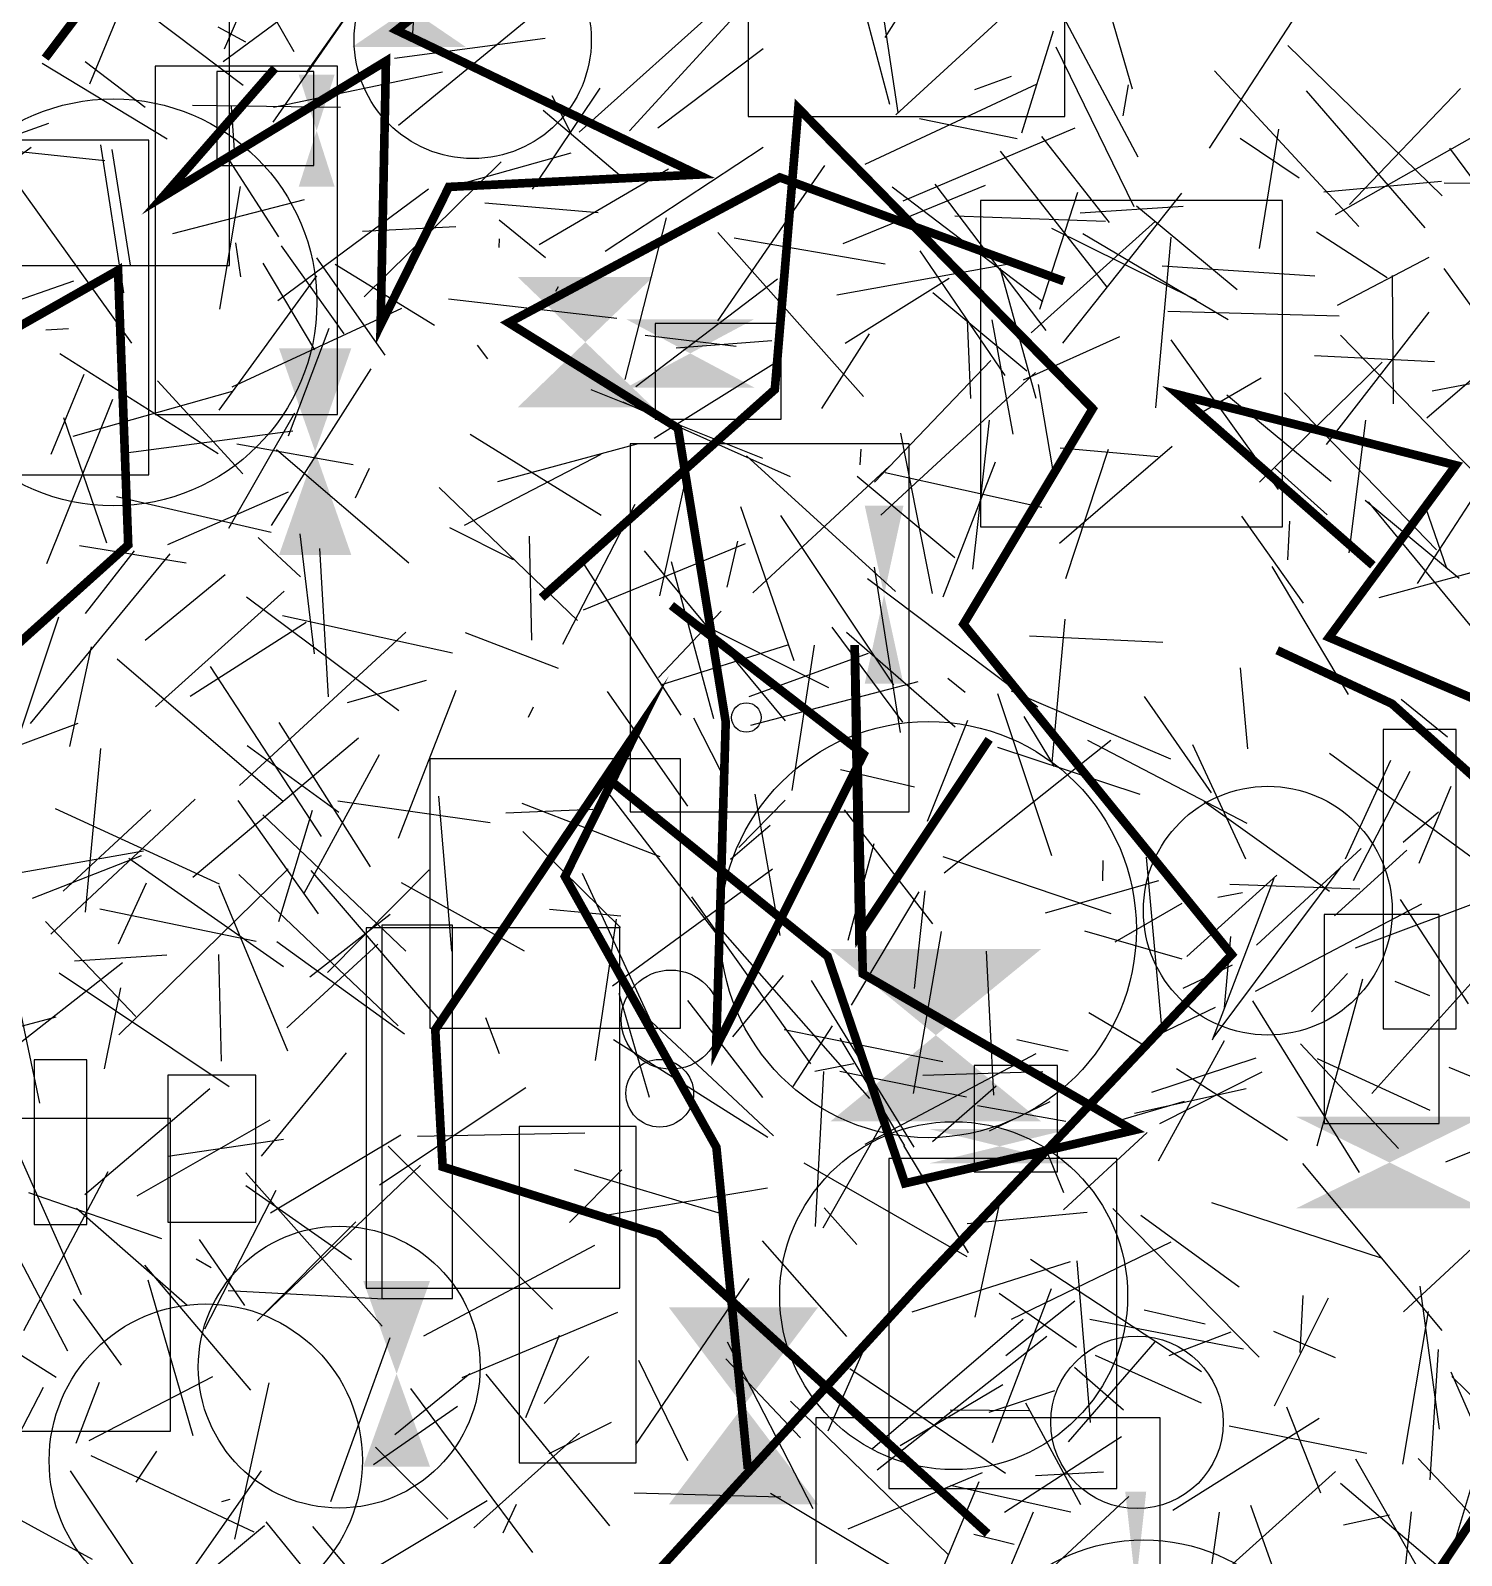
# Model space of a CAD drawing. Extents: x 39652501 to 39653363, y 39457785 to 39458687.
# Drawn here: x 39652807.4 to 39652890.4, y 39457998 to 39458086.4 of the extents above; entities that cross this region are included whole.
import ezdxf

# ---------------------------------------------------------------- set-up
doc = ezdxf.new("R2010")
doc.units = 0
doc.layers.get('0').update_dxf_attribs({"linetype": 'CONTINUOUS'})

msp = doc.modelspace()

# ---------------------------------------------------------------- linework, layer by layer
for p, q in [((39652830.0861, 39458094.0108), (39652829.5673, 39458085.9855)), ((39652823.4502, 39458083.9882), (39652829.6437, 39458092.8055)), ((39652856.9983, 39458086.0211), (39652861.298, 39458092.8411)), ((39652818.6796, 39458092.2576), (39652822.7185, 39458085.205)), ((39652854.9604, 39458090.7605), (39652857.2494, 39458082.1596)), ((39652871.3322, 39458083.0339), (39652868.9351, 39458091.329)), ((39652810.8993, 39458089.9594), (39652819.773, 39458083.2606)), ((39652810.895, 39458083.3445), (39652813.4023, 39458089.4641)), ((39652824.9161, 39458089.266), (39652818.6203, 39458084.6164)), ((39652818.6897, 39458085.3694), (39652820.3033, 39458089.094)), ((39652842.1823, 39458080.6205), (39652850.1933, 39458089.3624)), ((39652865.833, 39458089.0785), (39652857.6108, 39458081.5354)), ((39652821.5171, 39458081.1189), (39652826.7764, 39458088.696)), ((39652839.2476, 39458080.5369), (39652848.402, 39458088.7449)), ((39652857.7547, 39458081.682), (39652856.6971, 39458088.6109)), ((39652871.671, 39458079.0899), (39652866.4018, 39458088.9726)), ((39652881.7438, 39458088.7681), (39652875.7791, 39458079.606)), ((39652828.7908, 39458080.9507), (39652837.4576, 39458088.0583)), ((39652818.3129, 39458086.6435), (39652819.92, 39458085.7658)), ((39652864.9299, 39458080.4882), (39652866.751, 39458086.4162)), ((39652837.2776, 39458085.9757), (39652828.5542, 39458084.8124)), ((39652866.8908, 39458085.4747), (39652871.4124, 39458076.2203)), ((39652880.3515, 39458085.5685), (39652889.2932, 39458076.8385)), ((39652810.609, 39458084.6326), (39652814.0974, 39458081.9783)), ((39652843.8178, 39458080.7801), (39652849.9198, 39458085.3806)), ((39652815.36, 39458080.1266), (39652808.1173, 39458084.5213)), ((39652831.3333, 39458084.0056), (39652821.5368, 39458081.9689)), ((39652862.1894, 39458083.0067), (39652864.3257, 39458083.7824)), ((39652876.0994, 39458084.0882), (39652884.451, 39458075.0619)), ((39652836.5571, 39458077.2297), (39652840.4809, 39458083.0881)), ((39652855.8289, 39458078.676), (39652865.8075, 39458083.3441)), ((39652871.0842, 39458083.2714), (39652870.7779, 39458081.4773)), ((39652881.3978, 39458082.9275), (39652888.2843, 39458074.9851)), ((39652883.9258, 39458076.3343), (39652890.3575, 39458083.0754)), ((39652816.8302, 39458082.098), (39652825.4141, 39458081.9941)), ((39652819.0838, 39458082.031), (39652819.2745, 39458079.2212)), ((39652838.8131, 39458080.4242), (39652837.684, 39458082.641)), ((39652802.8721, 39458079.034), (39652808.5057, 39458081.0569)), ((39652841.5853, 39458078.0484), (39652837.1652, 39458081.793)), ((39652858.9904, 39458081.3207), (39652864.6501, 39458080.1737)), ((39652892.4597, 39458081.045), (39652883.095, 39458075.7434)), ((39652867.9933, 39458080.7753), (39652858.0248, 39458076.527)), ((39652866.0608, 39458080.2946), (39652869.9849, 39458075.3062)), ((39652881.0022, 39458077.8601), (39652877.5747, 39458080.1748)), ((39652878.6924, 39458073.7845), (39652879.8114, 39458080.7035)), ((39652807.4922, 39458079.6522), (39652800.8093, 39458074.7536)), ((39652811.7496, 39458078.8827), (39652801.8576, 39458079.9191)), ((39652811.5044, 39458079.8096), (39652812.8453, 39458071.2146)), ((39652813.2423, 39458072.8194), (39652812.1793, 39458079.5293)), ((39652838.78, 39458079.3168), (39652832.4276, 39458077.5407)), ((39652849.9212, 39458079.6512), (39652840.7624, 39458073.62)), ((39652869.8663, 39458071.5553), (39652863.677, 39458079.434)), ((39652896.7309, 39458070.1725), (39652889.7336, 39458079.6047)), ((39652821.8507, 39458074.464), (39652819.0118, 39458078.8834)), ((39652826.791, 39458070.9976), (39652834.7374, 39458078.8259)), ((39652844.4277, 39458078.3935), (39652836.9338, 39458074.003)), ((39652847.2984, 39458069.6023), (39652853.5044, 39458078.6111)), ((39652806.5805, 39458077.6748), (39652813.309, 39458068.3106)), ((39652866.3405, 39458069.0383), (39652859.8912, 39458077.5246)), ((39652882.422, 39458077.0678), (39652889.2584, 39458077.6978)), ((39652889.4063, 39458077.5901), (39652891.175, 39458077.5721)), ((39652823.3199, 39458076.619), (39652815.6791, 39458074.6461)), ((39652819.5952, 39458077.3785), (39652818.405, 39458070.2697)), ((39652821.7791, 39458070.7785), (39652830.5239, 39458077.2435)), ((39652854.5673, 39458074.0726), (39652862.8069, 39458077.4733)), ((39652866.1305, 39458070.7055), (39652857.3944, 39458077.3407)), ((39652865.9574, 39458070.2655), (39652868.1596, 39458077.0638)), ((39652867.2988, 39458068.3129), (39652874.205, 39458076.9929)), ((39652833.795, 39458076.4377), (39652840.3534, 39458075.8755)), ((39652874.2769, 39458076.2293), (39652868.3111, 39458075.8355)), ((39652871.5624, 39458076.2714), (39652877.3956, 39458071.4087)), ((39652826.6867, 39458074.7939), (39652832.1019, 39458075.0585)), ((39652837.3117, 39458073.2577), (39652834.6209, 39458075.4377)), ((39652844.2931, 39458075.5709), (39652841.9052, 39458066.1984)), ((39652869.762, 39458075.3516), (39652861.0415, 39458075.6666)), ((39652872.6645, 39458075.3843), (39652865.4621, 39458068.9108)), ((39652866.6342, 39458074.9627), (39652875.0265, 39458070.8092)), ((39652819.6355, 39458072.1485), (39652819.3577, 39458074.1286)), ((39652834.6111, 39458074.3584), (39652834.6024, 39458073.8582)), ((39652855.7501, 39458065.2058), (39652847.2914, 39458074.7268)), ((39652856.9891, 39458072.8831), (39652848.2419, 39458074.3929)), ((39652876.8828, 39458069.6481), (39652868.4516, 39458074.6479)), ((39652872.6822, 39458064.5471), (39652873.5706, 39458074.4472)), ((39652881.999, 39458074.7521), (39652886.0947, 39458072.1154)), ((39652825.6399, 39458068.8456), (39652822.002, 39458073.9391)), ((39652828.0036, 39458067.6013), (39652824.044, 39458073.2447)), ((39652863.9451, 39458066.4194), (39652859.0244, 39458073.6502)), ((39652888.5133, 39458073.273), (39652883.2068, 39458070.4933)), ((39652818.3773, 39458064.4222), (39652824.0478, 39458072.2095)), ((39652820.9106, 39458072.9416), (39652823.9153, 39458067.9244)), ((39652830.8647, 39458069.3271), (39652825.1135, 39458072.8694)), ((39652864.158, 39458072.8826), (39652854.2039, 39458071.0824)), ((39652863.6462, 39458072.6662), (39652865.7335, 39458065.1115)), ((39652873.0547, 39458072.7802), (39652881.9152, 39458072.1976)), ((39652886.4668, 39458064.7825), (39652886.4167, 39458072.2188)), ((39652889.3803, 39458072.6254), (39652896.1273, 39458063.2641)), ((39652801.1462, 39458068.8473), (39652809.9651, 39458071.9168)), ((39652838.0413, 39458071.5785), (39652837.8806, 39458071.2904)), ((39652850.7598, 39458072.0176), (39652842.549, 39458065.7738)), ((39652854.6754, 39458068.3018), (39652860.7042, 39458072.0642)), ((39652831.6812, 39458070.8765), (39652841.4461, 39458069.7577)), ((39652859.7575, 39458071.2417), (39652865.205, 39458066.7045)), ((39652819.1429, 39458065.7801), (39652828.9651, 39458070.3265)), ((39652861.9649, 39458065.1046), (39652861.7726, 39458069.6436)), ((39652863.1814, 39458069.6551), (39652864.3913, 39458063.0208)), ((39652873.3801, 39458070.1662), (39652883.3122, 39458069.8826)), ((39652888.5234, 39458070.1052), (39652882.5605, 39458062.4328)), ((39652808.3333, 39458069.0793), (39652809.657, 39458069.1491)), ((39652822.4111, 39458062.9293), (39652824.7607, 39458069.182)), ((39652848.3582, 39458068.1117), (39652843.0777, 39458068.7499)), ((39652856.0687, 39458068.8375), (39652853.307, 39458064.5083)), ((39652870.5762, 39458068.6788), (39652865.0062, 39458066.1618)), ((39652883.3875, 39458068.7647), (39652892.0121, 39458059.9078)), ((39652894.2178, 39458068.9595), (39652888.3928, 39458063.9539)), ((39652833.3447, 39458068.1925), (39652833.9415, 39458067.4031)), ((39652850.4345, 39458068.4308), (39652844.8705, 39458068.0046)), ((39652873.5642, 39458068.495), (39652879.7866, 39458059.8258)), ((39652818.3321, 39458061.889), (39652809.1533, 39458067.6822)), ((39652843.6068, 39458062.7882), (39652850.6926, 39458067.2172)), ((39652856.3734, 39458060.249), (39652863.1188, 39458067.291)), ((39652885.8113, 39458067.2081), (39652878.7061, 39458060.2477)), ((39652888.8372, 39458067.2138), (39652881.8906, 39458067.5627)), ((39652810.5418, 39458066.4791), (39652808.623, 39458061.8489)), ((39652814.8034, 39458066.1236), (39652819.7605, 39458060.7267)), ((39652821.4253, 39458057.7253), (39652827.1987, 39458066.8237)), ((39652856.7536, 39458058.3324), (39652865.7055, 39458066.6046)), ((39652875.0675, 39458064.1328), (39652878.8021, 39458066.2979)), ((39652888.7031, 39458065.5397), (39652894.4331, 39458066.63)), ((39652819.1443, 39458065.5047), (39652809.9094, 39458062.8917)), ((39652839.9296, 39458065.6219), (39652849.8867, 39458061.6435)), ((39652866.7202, 39458061.0126), (39652865.8816, 39458065.899)), ((39652882.854, 39458060.2771), (39652876.8143, 39458065.2908)), ((39652880.1582, 39458065.4205), (39652888.9686, 39458056.3293)), ((39652812.2052, 39458065.0353), (39652808.3747, 39458055.5111)), ((39652818.9521, 39458057.5748), (39652822.7774, 39458064.2609)), ((39652851.5082, 39458060.5577), (39652841.803, 39458064.8897)), ((39652811.8721, 39458056.7163), (39652809.3784, 39458063.9768)), ((39652863.03, 39458063.8444), (39652862.0645, 39458055.205)), ((39652884.8548, 39458063.8458), (39652883.8825, 39458056.1492)), ((39652822.6629, 39458063.1977), (39652812.6923, 39458061.891)), ((39652819.4005, 39458062.4666), (39652826.1613, 39458061.2626)), ((39652832.9366, 39458063.0314), (39652840.5355, 39458058.3276)), ((39652842.6734, 39458062.461), (39652834.5154, 39458060.2627)), ((39652859.732, 39458053.7836), (39652857.9091, 39458063.0832)), ((39652829.3848, 39458055.5497), (39652821.7021, 39458062.1103)), ((39652840.5078, 39458061.8525), (39652832.5886, 39458057.7308)), ((39652848.9628, 39458061.7741), (39652857.6041, 39458053.8993)), ((39652855.5843, 39458062.1488), (39652855.5218, 39458061.2591)), ((39652867.0999, 39458056.7074), (39652873.641, 39458062.3239)), ((39652867.1489, 39458062.2268), (39652872.8225, 39458061.7422)), ((39652869.9221, 39458062.1477), (39652867.4458, 39458054.638)), ((39652827.0899, 39458061.0303), (39652826.2595, 39458059.3141)), ((39652849.316, 39458053.8362), (39652857.2574, 39458061.1779)), ((39652856.9939, 39458060.8037), (39652866.0828, 39458058.7921)), ((39652860.3563, 39458053.6039), (39652863.3912, 39458061.4248)), ((39652879.6161, 39458061.0655), (39652882.6177, 39458058.3548)), ((39652839.162, 39458052.2296), (39652831.1473, 39458059.9379)), ((39652843.9274, 39458053.651), (39652845.4042, 39458060.2506)), ((39652855.3781, 39458060.6013), (39652861.0305, 39458055.882)), ((39652812.4229, 39458059.4191), (39652821.3951, 39458057.3424)), ((39652822.3827, 39458059.6638), (39652815.3956, 39458056.6155)), ((39652842.4841, 39458058.941), (39652838.2972, 39458050.8296)), ((39652890.2796, 39458054.6664), (39652884.8303, 39458059.1726)), ((39652891.2831, 39458051.5135), (39652885.0133, 39458059.1008)), ((39652891.112, 39458059.3875), (39652887.8317, 39458054.362)), ((39652848.6081, 39458058.8258), (39652851.6998, 39458049.904)), ((39652857.5, 39458048.4798), (39652850.9568, 39458058.3171)), ((39652881.2416, 39458053.2313), (39652877.6838, 39458058.282)), ((39652889.5687, 39458055.2461), (39652888.359, 39458058.701)), ((39652823.9188, 39458050.3001), (39652823.0712, 39458057.2486)), ((39652831.7442, 39458057.6118), (39652835.4238, 39458055.754)), ((39652880.4375, 39458057.9765), (39652880.3291, 39458055.7432)), ((39652816.4692, 39458055.5396), (39652810.2918, 39458056.5464)), ((39652813.4653, 39458056.2722), (39652810.6117, 39458052.6316)), ((39652823.0902, 39458054.7659), (39652820.6384, 39458057.0343)), ((39652824.7176, 39458047.8047), (39652824.2198, 39458056.3986)), ((39652836.5057, 39458051.0864), (39652836.3685, 39458057.1084)), ((39652848.8792, 39458056.6628), (39652839.4782, 39458052.8324)), ((39652843.0305, 39458056.2691), (39652851.1994, 39458046.4155)), ((39652848.4432, 39458056.8254), (39652847.816, 39458054.1632)), ((39652807.4528, 39458046.2535), (39652815.5407, 39458056.0832)), ((39652839.5542, 39458055.4592), (39652845.1409, 39458046.7291)), ((39652844.5988, 39458055.6374), (39652847.0398, 39458046.5398)), ((39652814.0964, 39458051.087), (39652818.7316, 39458054.8936)), ((39652865.8575, 39458047.1922), (39652855.9746, 39458054.6387)), ((39652857.8845, 39458045.7371), (39652856.3764, 39458055.3263)), ((39652883.8667, 39458047.9392), (39652879.44, 39458055.3642)), ((39652891.8805, 39458055.234), (39652885.6124, 39458053.5421)), ((39652822.153, 39458053.9329), (39652814.6868, 39458047.2225)), ((39652819.9729, 39458053.5978), (39652828.8044, 39458047.0051)), ((39652847.4839, 39458052.7737), (39652843.8475, 39458048.9176)), ((39652809.0634, 39458052.4263), (39652806.1559, 39458043.6549)), ((39652823.4353, 39458052.109), (39652816.7096, 39458047.8274)), ((39652831.9187, 39458050.3354), (39652822.0651, 39458052.495)), ((39652845.8436, 39458052.292), (39652853.717, 39458048.332)), ((39652867.4151, 39458052.3004), (39652866.6591, 39458044.0021)), ((39652819.5692, 39458042.6499), (39652829.2061, 39458051.5578)), ((39652838.0662, 39458049.443), (39652832.6601, 39458051.518)), ((39652853.9045, 39458051.8314), (39652857.9925, 39458046.3228)), ((39652861.0647, 39458046.0422), (39652854.751, 39458051.5201)), ((39652865.3682, 39458051.3427), (39652873.0921, 39458050.9735)), ((39652810.9556, 39458050.6961), (39652809.7053, 39458044.9158)), ((39652851.3385, 39458050.794), (39652843.9774, 39458048.4805)), ((39652856.0034, 39458050.3168), (39652849.0917, 39458047.7991)), ((39652852.8774, 39458050.8009), (39652851.592, 39458042.3787)), ((39652822.1131, 39458041.7088), (39652812.4606, 39458049.9831)), ((39652824.3119, 39458039.7042), (39652817.8751, 39458049.5648)), ((39652878.0195, 39458044.7898), (39652877.5929, 39458049.4789)), ((39652825.8167, 39458047.4684), (39652830.3978, 39458048.7703)), ((39652849.2069, 39458046.1488), (39652858.9113, 39458048.6917)), ((39652861.6256, 39458048.0575), (39652860.634, 39458048.8589)), ((39652832.0989, 39458048.1584), (39652828.7651, 39458039.581)), ((39652845.5562, 39458041.4537), (39652840.9048, 39458048.1128)), ((39652866.6687, 39458038.5898), (39652863.5382, 39458047.9698)), ((39652864.307, 39458048.1481), (39652873.5494, 39458044.2022)), ((39652872.0166, 39458047.8173), (39652875.8928, 39458042.2336)), ((39652886.92, 39458047.6736), (39652889.5911, 39458045.4851)), ((39652836.5975, 39458047.1963), (39652836.3076, 39458046.6104)), ((39652847.4479, 39458043.5358), (39652845.9083, 39458046.5691)), ((39652866.8105, 39458043.756), (39652865.0571, 39458046.6507)), ((39652810.1866, 39458046.2603), (39652800.8157, 39458042.7629)), ((39652827.1524, 39458037.9361), (39652821.8719, 39458046.3208)), ((39652861.777, 39458046.4272), (39652859.4229, 39458040.5738)), ((39652811.5059, 39458044.8095), (39652810.6131, 39458035.3086)), ((39652826.4704, 39458045.4101), (39652816.8494, 39458037.3212)), ((39652825.3241, 39458041.1), (39652820.0053, 39458044.9683)), ((39652870.0754, 39458045.2683), (39652860.4182, 39458037.5712)), ((39652871.7801, 39458042.1313), (39652863.521, 39458044.8529)), ((39652868.7311, 39458045.2913), (39652877.9716, 39458040.4781)), ((39652877.9037, 39458038.3874), (39652874.84, 39458045.0218)), ((39652827.6508, 39458044.4432), (39652823.2979, 39458036.4004)), ((39652891.0202, 39458038.4743), (39652882.7666, 39458044.5234)), ((39652883.6764, 39458038.402), (39652886.3107, 39458044.1368)), ((39652858.7063, 39458042.5563), (39652854.4025, 39458043.5697)), ((39652887.416, 39458043.4781), (39652884.1366, 39458037.1379)), ((39652840.4775, 39458042.832), (39652847.6325, 39458033.5253)), ((39652850.9006, 39458033.9615), (39652849.4678, 39458042.1555)), ((39652889.7908, 39458042.603), (39652887.9307, 39458038.1437)), ((39652808.6337, 39458034.0333), (39652816.9973, 39458041.866)), ((39652808.8812, 39458041.3286), (39652818.3776, 39458036.9636)), ((39652809.3349, 39458036.5296), (39652814.4297, 39458041.2532)), ((39652824.1471, 39458035.2235), (39652819.4786, 39458041.7903)), ((39652825.2621, 39458041.7794), (39652834.0942, 39458040.5137)), ((39652831.8792, 39458033.0589), (39652831.1285, 39458042.0433)), ((39652835.0061, 39458041.0724), (39652840.0518, 39458041.2916)), ((39652835.9318, 39458041.628), (39652843.9365, 39458038.5483)), ((39652848.5038, 39458039.059), (39652851.1946, 39458041.8169)), ((39652854.6288, 39458041.2406), (39652859.7394, 39458034.6351)), ((39652882.7512, 39458036.5144), (39652875.4845, 39458041.7184)), ((39652829.2104, 39458033.0621), (39652820.9095, 39458040.9653)), ((39652821.8377, 39458034.7767), (39652823.799, 39458041.2245)), ((39652848.0203, 39458038.3876), (39652850.3204, 39458040.362)), ((39652889.0843, 39458041.1164), (39652887.0359, 39458039.3508)), ((39652835.9924, 39458039.9838), (39652841.6471, 39458034.4208)), ((39652814.0046, 39458038.8549), (39652804.4606, 39458037.1728)), ((39652807.5643, 39458036.1196), (39652813.8725, 39458038.6091)), ((39652854.8436, 39458033.6948), (39652856.3586, 39458039.3024)), ((39652884.5953, 39458039.0026), (39652878.5324, 39458033.4058)), ((39652887.2387, 39458038.9036), (39652883.0437, 39458035.0982)), ((39652812.5603, 39458028.2063), (39652822.3921, 39458037.8229)), ((39652822.1112, 39458032.1546), (39652813.1512, 39458038.4282)), ((39652823.7054, 39458037.7278), (39652831.2955, 39458028.8773)), ((39652830.5623, 39458037.7712), (39652824.6738, 39458031.8235)), ((39652841.195, 39458031.0458), (39652850.4601, 39458037.8331)), ((39652870.1085, 39458035.2142), (39652860.368, 39458038.52)), ((39652869.6183, 39458038.3082), (39652869.5997, 39458037.1279)), ((39652873.0249, 39458028.8645), (39652872.1478, 39458038.5105)), ((39652883.4125, 39458037.948), (39652875.9974, 39458028.0176)), ((39652814.1507, 39458036.9942), (39652812.5309, 39458033.4652)), ((39652818.3657, 39458036.8612), (39652822.3422, 39458027.2841)), ((39652819.5182, 39458037.4976), (39652828.7656, 39458028.7193)), ((39652836.087, 39458033.0626), (39652828.9621, 39458037.0195)), ((39652839.4206, 39458037.571), (39652843.6663, 39458028.4327)), ((39652866.29, 39458035.2704), (39652872.8705, 39458037.1541)), ((39652879.7007, 39458037.4694), (39652874.4782, 39458032.7448)), ((39652879.5329, 39458037.2599), (39652875.962, 39458027.8905)), ((39652884.5232, 39458036.6489), (39652876.986, 39458036.9277)), ((39652845.772, 39458036.2047), (39652852.6661, 39458026.5238)), ((39652858.9524, 39458036.4851), (39652855.0191, 39458029.917)), ((39652858.7025, 39458030.8889), (39652859.3214, 39458036.5609)), ((39652877.7191, 39458036.4299), (39652876.282, 39458036.173)), ((39652892.9008, 39458036.4668), (39652884.2491, 39458033.2292)), ((39652886.8576, 39458036.0432), (39652890.8022, 39458030.0072)), ((39652820.5256, 39458033.6104), (39652811.4667, 39458035.488)), ((39652823.6338, 39458031.5619), (39652828.295, 39458035.2037)), ((39652837.5419, 39458035.4909), (39652841.6739, 39458035.0967)), ((39652870.3248, 39458033.5939), (39652874.213, 39458035.8366)), ((39652888.0927, 39458035.7737), (39652878.4405, 39458030.715)), ((39652808.3246, 39458034.7667), (39652813.5585, 39458029.2699)), ((39652840.2112, 39458026.7148), (39652841.4135, 39458034.912)), ((39652847.5748, 39458034.1852), (39652856.0814, 39458024.5075)), ((39652860.2371, 39458034.2023), (39652858.6158, 39458024.7972)), ((39652874.2067, 39458032.583), (39652868.5659, 39458034.2222)), ((39652893.7885, 39458034.3525), (39652885.2171, 39458024.8013)), ((39652821.7204, 39458033.6103), (39652829.1271, 39458028.2696)), ((39652822.3116, 39458028.6027), (39652827.5838, 39458033.4604)), ((39652876.6694, 39458029.7922), (39652877.0372, 39458033.9063)), ((39652815.3479, 39458032.8146), (39652809.9961, 39458032.4716)), ((39652818.3542, 39458032.8633), (39652818.5064, 39458026.6785)), ((39652863.3063, 39458024.7067), (39652862.8726, 39458033.0509)), ((39652812.7853, 39458032.3748), (39652805.4406, 39458026.6316)), ((39652818.9722, 39458025.1958), (39652809.1025, 39458031.7865)), ((39652851.0881, 39458031.6477), (39652848.1455, 39458028.0843)), ((39652877.1111, 39458032.2485), (39652874.2455, 39458030.8867)), ((39652883.8085, 39458031.7621), (39652881.715, 39458029.5314)), ((39652806.5853, 39458030.8707), (39652807.9735, 39458024.2385)), ((39652812.6694, 39458030.9331), (39652811.713, 39458026.2418)), ((39652858.6727, 39458021.6979), (39652852.7305, 39458031.3451)), ((39652872.949, 39458028.4854), (39652875.3396, 39458031.2087)), ((39652884.6674, 39458031.4348), (39652882.0283, 39458021.7493)), ((39652886.5447, 39458031.31), (39652888.5638, 39458030.4865)), ((39652843.3328, 39458024.5764), (39652841.5677, 39458030.6031)), ((39652845.5307, 39458030.1964), (39652849.8904, 39458024.5757)), ((39652872.4318, 39458028.0385), (39652876.1505, 39458029.8153)), ((39652878.2973, 39458030.1802), (39652884.4712, 39458020.2266)), ((39652801.0462, 39458027.1715), (39652808.9356, 39458029.2392)), ((39652834.6312, 39458027.0973), (39652833.8519, 39458029.1818)), ((39652842.8589, 39458029.5102), (39652850.5266, 39458022.3504)), ((39652868.8137, 39458029.5034), (39652872.1109, 39458027.5489)), ((39652860.3481, 39458026.6405), (39652851.1453, 39458028.5017)), ((39652851.6542, 39458025.2124), (39652853.9531, 39458028.7277)), ((39652854.3668, 39458028.0178), (39652858.1222, 39458021.7679)), ((39652825.7542, 39458027.1568), (39652820.8148, 39458021.1747)), ((39652841.2503, 39458027.9309), (39652850.1957, 39458022.2663)), ((39652855.8471, 39458021.8608), (39652865.7475, 39458027.1128)), ((39652867.5982, 39458027.2496), (39652864.6342, 39458027.9155)), ((39652872.8394, 39458020.8898), (39652876.6787, 39458027.8674)), ((39652886.7643, 39458021.6061), (39652881.0744, 39458027.6875)), ((39652852.9159, 39458026.0953), (39652855.1848, 39458026.5481)), ((39652872.4549, 39458024.8727), (39652878.5154, 39458026.8751)), ((39652873.8958, 39458026.2425), (39652880.3302, 39458022.1049)), ((39652888.5969, 39458023.817), (39652882.0554, 39458026.8198)), ((39652889.6812, 39458026.3261), (39652898.4757, 39458022.6846)), ((39652853.4224, 39458026.0813), (39652852.9366, 39458017.0965)), ((39652854.364, 39458026.0882), (39652861.721, 39458024.6038)), ((39652866.1434, 39458026.0614), (39652859.1787, 39458025.8552)), ((39652872.9124, 39458023.0598), (39652878.8546, 39458026.0557)), ((39652810.6023, 39458018.9486), (39652817.8504, 39458025.0987)), ((39652827.6839, 39458019.5071), (39652836.172, 39458025.1473)), ((39652863.427, 39458025.2305), (39652859.7478, 39458021.9913)), ((39652877.9344, 39458025.0718), (39652871.4471, 39458023.6448)), ((39652867.4637, 39458023.1869), (39652862.3493, 39458024.0941)), ((39652863.0444, 39458022.6454), (39652866.5621, 39458024.3351)), ((39652870.269, 39458023.1588), (39652874.3433, 39458024.3633)), ((39652889.4957, 39458020.8317), (39652897.5192, 39458024.0751)), ((39652813.6287, 39458018.8626), (39652821.3496, 39458023.2687)), ((39652856.7507, 39458022.9183), (39652853.3842, 39458016.9861)), ((39652810.412, 39458013.1319), (39652806.49, 39458021.9218)), ((39652822.1116, 39458022.1415), (39652815.4155, 39458021.1486)), ((39652821.3547, 39458017.8913), (39652828.9076, 39458022.4059)), ((39652829.877, 39458022.3245), (39652839.5782, 39458022.5187)), ((39652861.8217, 39458015.5677), (39652858.0825, 39458021.7916)), ((39652867.3281, 39458018.0676), (39652872.1786, 39458022.5458)), ((39652828.1852, 39458021.743), (39652837.7177, 39458012.3068)), ((39652867.3555, 39458019.0364), (39652866.4016, 39458021.3685)), ((39652807.0592, 39458011.0549), (39652811.939, 39458020.2893)), ((39652827.8372, 39458011.3088), (39652819.9386, 39458020.1983)), ((39652821.0024, 39458012.0037), (39652830.0645, 39458020.6523)), ((39652841.7314, 39458020.3801), (39652838.7019, 39458017.3281)), ((39652847.5176, 39458017.8246), (39652838.9859, 39458020.3849)), ((39652861.7515, 39458015.3273), (39652852.3078, 39458020.7674)), ((39652881.1973, 39458020.7505), (39652889.2676, 39458011.0609)), ((39652887.0411, 39458012.1407), (39652896.3484, 39458020.7925)), ((39652817.5587, 39458011.1529), (39652821.6914, 39458019.1942)), ((39652819.9373, 39458019.4648), (39652826.054, 39458015.1751)), ((39652840.5505, 39458017.7183), (39652850.1697, 39458019.3433)), ((39652815.0509, 39458016.3712), (39652807.3508, 39458019.0501)), ((39652863.6312, 39458018.464), (39652862.186, 39458011.8304)), ((39652885.7781, 39458015.2537), (39652875.9413, 39458018.4574)), ((39652816.5321, 39458012.5109), (39652810.1182, 39458018.1389)), ((39652855.3516, 39458016.0431), (39652853.4664, 39458018.1804)), ((39652861.7544, 39458017.2568), (39652868.7089, 39458017.9314)), ((39652878.6846, 39458009.5243), (39652870.1912, 39458018.1305)), ((39652871.8233, 39458017.748), (39652877.5178, 39458013.5898)), ((39652820.5953, 39458011.6197), (39652826.3132, 39458017.3542)), ((39652819.8763, 39458012.5196), (39652817.2346, 39458016.3297)), ((39652830.2427, 39458010.7599), (39652840.159, 39458016.0121)), ((39652854.7691, 39458010.7173), (39652849.8813, 39458016.2629)), ((39652873.5589, 39458016.1775), (39652864.3032, 39458011.6965)), ((39652806.8299, 39458015.1536), (39652809.5954, 39458009.886)), ((39652814.0589, 39458014.8408), (39652820.2095, 39458007.6097)), ((39652817.9168, 39458014.6988), (39652817.0553, 39458015.1918)), ((39652867.7141, 39458015.0495), (39652858.5425, 39458012.1201)), ((39652865.421, 39458015.2023), (39652875.3337, 39458008.6769)), ((39652868.1034, 39458015.1093), (39652868.8787, 39458005.7304)), ((39652814.2516, 39458013.9977), (39652816.8622, 39458004.9778)), ((39652849.0892, 39458014.07), (39652842.5171, 39458004.4609)), ((39652818.8977, 39458013.3798), (39652827.9319, 39458012.8984)), ((39652863.2169, 39458004.5747), (39652866.6376, 39458013.5044)), ((39652863.6067, 39458013.2239), (39652868.0826, 39458010.0876)), ((39652881.218, 39458013.083), (39652881.0335, 39458009.7781)), ((39652889.1352, 39458005.3431), (39652888.0184, 39458013.634)), ((39652802.7543, 39458012.2305), (39652808.935, 39458008.3549)), ((39652809.9198, 39458012.8726), (39652812.6937, 39458009.0589)), ((39652832.4632, 39458008.3453), (39652841.5067, 39458012.1221)), ((39652864.0023, 39458009.6101), (39652867.9981, 39458012.78)), ((39652872.0209, 39458012.2665), (39652875.5492, 39458011.4579)), ((39652882.6733, 39458012.9392), (39652879.5475, 39458006.6766)), ((39652887.0094, 39458003.3169), (39652888.4984, 39458012.1564)), ((39652865.0043, 39458011.6933), (39652856.262, 39458004.2103)), ((39652877.7796, 39458009.9823), (39652868.8665, 39458011.7089)), ((39652828.2823, 39458010.6423), (39652824.8376, 39458001.1304)), ((39652836.1702, 39458006.0213), (39652838.1094, 39458010.7939)), ((39652852.8149, 39458000.7252), (39652847.8577, 39458010.3791)), ((39652866.3731, 39458010.7095), (39652856.5304, 39458002.962)), ((39652867.6324, 39458004.6103), (39652872.6505, 39458010.4061)), ((39652877.0342, 39458010.9701), (39652873.4507, 39458009.5886)), ((39652883.1135, 39458009.4701), (39652879.53, 39458011.0076)), ((39652837.2179, 39458006.8254), (39652839.8136, 39458009.5561)), ((39652852.0791, 39458004.8379), (39652847.7624, 39458009.4274)), ((39652855.8563, 39458010.1954), (39652853.6776, 39458005.2244)), ((39652875.3415, 39458006.8516), (39652869.1918, 39458009.6161)), ((39652889.0525, 39458009.9695), (39652888.5725, 39458002.4118)), ((39652828.5649, 39458005.0361), (39652832.914, 39458008.5634)), ((39652841.0407, 39457999.7423), (39652833.8624, 39458008.5335)), ((39652845.547, 39458003.5124), (39652842.7226, 39458009.328)), ((39652854.9412, 39458008.8605), (39652863.974, 39458002.7959)), ((39652867.9669, 39458008.9334), (39652870.8221, 39458006.4551)), ((39652889.7932, 39458008.6595), (39652893.5844, 39457999.9646)), ((39652803.3075, 39457998.3522), (39652808.1936, 39458007.777)), ((39652810.0933, 39458004.5396), (39652811.4492, 39458008.073)), ((39652818.0019, 39458008.3732), (39652810.8188, 39458004.6724)), ((39652819.2914, 39457998.9716), (39652821.2815, 39458008.0191)), ((39652836.5748, 39457998.1832), (39652829.4927, 39458007.6988)), ((39652857.8672, 39458004.3955), (39652863.818, 39458007.9381)), ((39652897.7051, 39458000.6891), (39652889.8506, 39458008.398)), ((39652860.6797, 39457998.0298), (39652851.5082, 39458006.9659)), ((39652863.0194, 39458006.3357), (39652866.8373, 39458007.5858)), ((39652868.3398, 39458000.9526), (39652865.1496, 39458006.8418)), ((39652827.3403, 39458003.2862), (39652832.2006, 39458006.667)), ((39652865.3177, 39458006.4134), (39652860.7647, 39458006.4515)), ((39652882.1513, 39458005.9692), (39652873.6729, 39458000.6316)), ((39652880.2582, 39458006.6428), (39652882.2377, 39458001.6437)), ((39652833.1452, 39457999.6311), (39652839.2729, 39458005.1049)), ((39652841.1133, 39458005.7247), (39652837.4924, 39458003.9172)), ((39652876.9458, 39458005.5365), (39652884.9209, 39458003.9542)), ((39652831.636, 39458000.1341), (39652827.4551, 39458004.3047)), ((39652870.6958, 39458004.8974), (39652863.9243, 39458000.5169)), ((39652889.3692, 39457996.606), (39652891.7408, 39458004.5374)), ((39652820.4126, 39457999.3736), (39652810.9638, 39458003.791)), ((39652814.7452, 39458004.0603), (39652813.5523, 39458002.2712)), ((39652889.2351, 39457994.9319), (39652884.2833, 39458003.6048)), ((39652887.8909, 39458003.6361), (39652892.6308, 39457998.6295)), ((39652809.7511, 39458002.9253), (39652815.4977, 39457994.3598)), ((39652820.8096, 39458002.9255), (39652815.3614, 39457995.1496)), ((39652854.847, 39457999.5677), (39652862.6418, 39458002.8334)), ((39652865.7075, 39458002.6609), (39652869.6467, 39458002.8663)), ((39652877.163, 39457997.5318), (39652883.1139, 39458002.8968)), ((39652850.9477, 39458001.4028), (39652842.4449, 39458001.6319)), ((39652859.7944, 39457995.9646), (39652850.3452, 39458001.6186)), ((39652862.4301, 39458002.295), (39652858.8455, 39457993.6974)), ((39652860.7884, 39458002.0886), (39652867.7707, 39458000.5466)), ((39652883.4048, 39458002.2117), (39652893.2722, 39457993.8317)), ((39652811.0377, 39457997.7949), (39652805.8407, 39458000.6266)), ((39652819.0001, 39458001.2694), (39652818.5142, 39458001.1277)), ((39652824.1739, 39457995.3585), (39652833.9289, 39458001.2026)), ((39652834.848, 39457999.3417), (39652835.6293, 39458001)), ((39652864.8289, 39457995.5901), (39652871.1214, 39458001.4394)), ((39652880.2601, 39457995.1141), (39652878.19, 39458000.9125)), ((39652821.0211, 39457999.7427), (39652811.5461, 39457991.8819)), ((39652826.5093, 39457993.329), (39652821.1183, 39457999.9754)), ((39652829.9553, 39457992.4807), (39652823.8089, 39457999.6919)), ((39652865.5758, 39458000.5278), (39652863.763, 39457996.209)), ((39652875.1905, 39457992.268), (39652876.3856, 39458000.5375)), ((39652883.5667, 39457999.8022), (39652886.2422, 39458000.3748)), ((39652887.4915, 39458000.5432), (39652886.6594, 39457992.9956)), ((39652864.4752, 39457998.6591), (39652862.1282, 39457999.2384))]:
    msp.add_line(p, q)
at = {"const_width": 0.5}
for points in [[(39652874.3452, 39458127.3383), (39652871.7735, 39458125.6296), (39652857.7136, 39458126.823), (39652847.9983, 39458134.0571), (39652844.6326, 39458118.774), (39652832.7041, 39458123.3208), (39652822.6924, 39458103.8583), (39652808.298, 39458084.8281)], [(39652847.4914, 39458101.2898), (39652828.6666, 39458086.4474), (39652846.1392, 39458078.0761), (39652831.7041, 39458077.362), (39652827.746, 39458069.3668), (39652828.0532, 39458084.6568), (39652815.1317, 39458076.802), (39652821.62, 39458084.2437)], [(39652796.8453, 39458041.9857), (39652813.112, 39458056.6053), (39652812.5212, 39458072.5324), (39652801.9126, 39458066.5087), (39652804.297, 39458054.6953), (39652785.0015, 39458065.6449), (39652802.8579, 39458081.4471), (39652801.6715, 39458064.8212)], [(39652841.7868, 39457994.9011), (39652858.9957, 39458013.7179), (39652877.091, 39458032.8558), (39652861.5387, 39458052.0113), (39652869.0252, 39458064.5028), (39652851.9622, 39458081.9218), (39652850.5995, 39458065.6179), (39652837.0798, 39458053.5511)], [(39652844.602, 39458053.0958), (39652855.7414, 39458044.4723), (39652847.1974, 39458027.4895), (39652847.7527, 39458046.3464), (39652844.9803, 39458063.3747), (39652835.1645, 39458069.4898), (39652850.8919, 39458077.9107), (39652867.3561, 39458071.8969)], [(39652885.2716, 39458055.4264), (39652874.0009, 39458065.3186), (39652890.0815, 39458061.2267), (39652882.7289, 39458051.2469), (39652900.8192, 39458043.5734), (39652890.9938, 39458043.268), (39652886.3763, 39458047.4021), (39652879.7253, 39458050.5013)], [(39652863.0291, 39458045.3361), (39652855.4977, 39458034.0381), (39652855.2283, 39458050.8012), (39652855.6996, 39458031.7419), (39652871.3862, 39458022.6655), (39652858.1483, 39458019.5965), (39652853.6618, 39458032.7557), (39652840.7365, 39458043.218)], [(39652862.9377, 39457999.2889), (39652843.8696, 39458016.627), (39652831.3398, 39458020.5531), (39652830.9128, 39458028.504), (39652842.5979, 39458045.8138), (39652838.4291, 39458037.3821), (39652847.2126, 39458021.6823), (39652849.0352, 39458003.0444)], [(39652880.4962, 39457987.8336), (39652888.7577, 39457990.198), (39652890.4252, 39457987.6457), (39652886.8483, 39457993.8448), (39652899.2608, 39458012.2975), (39652906.9758, 39458011.0756), (39652908.0094, 39457991.431), (39652910.0709, 39458000.6624)]]:
    msp.add_lwpolyline(points, dxfattribs=at)
for centre, radius in [((39652833.0832, 39458085.8822), 6.878), ((39652812.2503, 39458070.6689), 11.7957), ((39652848.9464, 39458046.6025), 0.8552), ((39652859.4979, 39458034.3068), 12.0648), ((39652879.1807, 39458035.4029), 7.2128), ((39652844.569, 39458029.0841), 2.875), ((39652843.9273, 39458024.8171), 1.9607), ((39652860.9662, 39458013.0822), 10.0847), ((39652825.3447, 39458008.9392), 8.1687), ((39652817.6068, 39458003.5241), 9.0788), ((39652871.5989, 39458005.7367), 4.9999), ((39652871.9795, 39457987.9161), 11.0017)]:
    msp.add_circle(centre, radius)
for points in [[(39652826.095, 39458085.4741), (39652832.6823, 39458085.4741), (39652832.6823, 39458089.9594), (39652826.095, 39458089.9594)], [(39652822.9946, 39458077.3728), (39652825.0768, 39458077.3728), (39652825.0768, 39458083.8686), (39652822.9946, 39458083.8686)], [(39652835.6915, 39458064.5801), (39652843.5373, 39458064.5801), (39652843.5373, 39458072.1402), (39652835.6915, 39458072.1402)], [(39652841.9842, 39458065.7311), (39652849.4067, 39458065.7311), (39652849.4067, 39458069.6916), (39652841.9842, 39458069.6916)], [(39652821.8531, 39458056.0227), (39652826.0467, 39458056.0227), (39652826.0467, 39458068.0103), (39652821.8531, 39458068.0103)], [(39652855.8145, 39458048.5653), (39652858.0545, 39458048.5653), (39652858.0545, 39458058.8782), (39652855.8145, 39458058.8782)], [(39652853.8175, 39458023.1794), (39652866.0515, 39458023.1794), (39652866.0515, 39458033.1853), (39652853.8175, 39458033.1853)], [(39652859.5705, 39458020.7565), (39652867.6988, 39458020.7565), (39652867.6988, 39458022.7352), (39652859.5705, 39458022.7352)], [(39652880.8181, 39458018.143), (39652891.6602, 39458018.143), (39652891.6602, 39458023.4593), (39652880.8181, 39458023.4593)], [(39652826.7337, 39458003.17), (39652830.6091, 39458003.17), (39652830.6091, 39458013.9396), (39652826.7337, 39458013.9396)], [(39652844.4531, 39458000.9788), (39652853.1067, 39458000.9788), (39652853.1067, 39458012.4063), (39652844.4531, 39458012.4063)], [(39652870.9159, 39457990.7612), (39652872.1314, 39457990.7612), (39652872.1314, 39458001.7186), (39652870.9159, 39458001.7186)]]:
    msp.add_solid(points)
for points in [[(39652849.0546, 39458081.4472), (39652867.4129, 39458081.4472), (39652867.4129, 39458099.7211), (39652849.0546, 39458099.7211)], [(39652806.593, 39458072.8079), (39652818.9802, 39458072.8079), (39652818.9802, 39458090.5086), (39652806.593, 39458090.5086)], [(39652814.6707, 39458064.1741), (39652825.2472, 39458064.1741), (39652825.2472, 39458084.3592), (39652814.6707, 39458084.3592)], [(39652818.2446, 39458078.5949, 19730366.2), (39652823.8665, 39458078.5949, 19730366.2), (39652823.8665, 39458084.0609, 19730366.2), (39652818.2446, 39458084.0609, 19730366.2)], [(39652792.7733, 39458060.6706), (39652814.3118, 39458060.6706), (39652814.3118, 39458080.0649), (39652792.7733, 39458080.0649)], [(39652862.5234, 39458057.6575), (39652880.0313, 39458057.6575), (39652880.0313, 39458076.5724), (39652862.5234, 39458076.5724)], [(39652843.6529, 39458063.8976), (39652850.9603, 39458063.8976), (39652850.9603, 39458069.4378), (39652843.6529, 39458069.4378)], [(39652842.2202, 39458041.1247), (39652858.3957, 39458041.1247), (39652858.3957, 39458062.4748), (39652842.2202, 39458062.4748)], [(39652885.8708, 39458028.5424, 19730366.2), (39652890.0981, 39458028.5424, 19730366.2), (39652890.0981, 39458045.9052, 19730366.2), (39652885.8708, 39458045.9052, 19730366.2)], [(39652830.5974, 39458028.5902, 19730366.2), (39652845.1389, 39458028.5902, 19730366.2), (39652845.1389, 39458044.2094, 19730366.2), (39652830.5974, 39458044.2094, 19730366.2)], [(39652882.458, 39458023.0571), (39652889.1261, 39458023.0571), (39652889.1261, 39458035.1879), (39652882.458, 39458035.1879)], [(39652826.9101, 39458013.5089), (39652841.6222, 39458013.5089), (39652841.6222, 39458034.4101), (39652826.9101, 39458034.4101)], [(39652827.8093, 39458012.9122, 19730366.2), (39652831.9134, 39458012.9122, 19730366.2), (39652831.9134, 39458034.5542, 19730366.2), (39652827.8093, 39458034.5542, 19730366.2)], [(39652807.6633, 39458017.2108), (39652810.7136, 39458017.2108), (39652810.7136, 39458026.7519), (39652807.6633, 39458026.7519)], [(39652862.1543, 39458020.258, 19730366.2), (39652866.9951, 39458020.258, 19730366.2), (39652866.9951, 39458026.4204, 19730366.2), (39652862.1543, 39458026.4204, 19730366.2)], [(39652815.4094, 39458017.3449), (39652820.5169, 39458017.3449), (39652820.5169, 39458025.8691), (39652815.4094, 39458025.8691)], [(39652796.0376, 39458005.227), (39652815.5683, 39458005.227), (39652815.5683, 39458023.3562), (39652796.0376, 39458023.3562)], [(39652835.7684, 39458003.3874, 19730366.2), (39652842.5642, 39458003.3874, 19730366.2), (39652842.5642, 39458022.8847, 19730366.2), (39652835.7684, 39458022.8847, 19730366.2)], [(39652857.2179, 39458001.9072), (39652870.4304, 39458001.9072), (39652870.4304, 39458021.0323), (39652857.2179, 39458021.0323)], [(39652852.9798, 39457994.0445), (39652872.9475, 39457994.0445), (39652872.9475, 39458006.0021), (39652852.9798, 39458006.0021)]]:
    msp.add_3dface(points)

doc.saveas('drawing.dxf')
